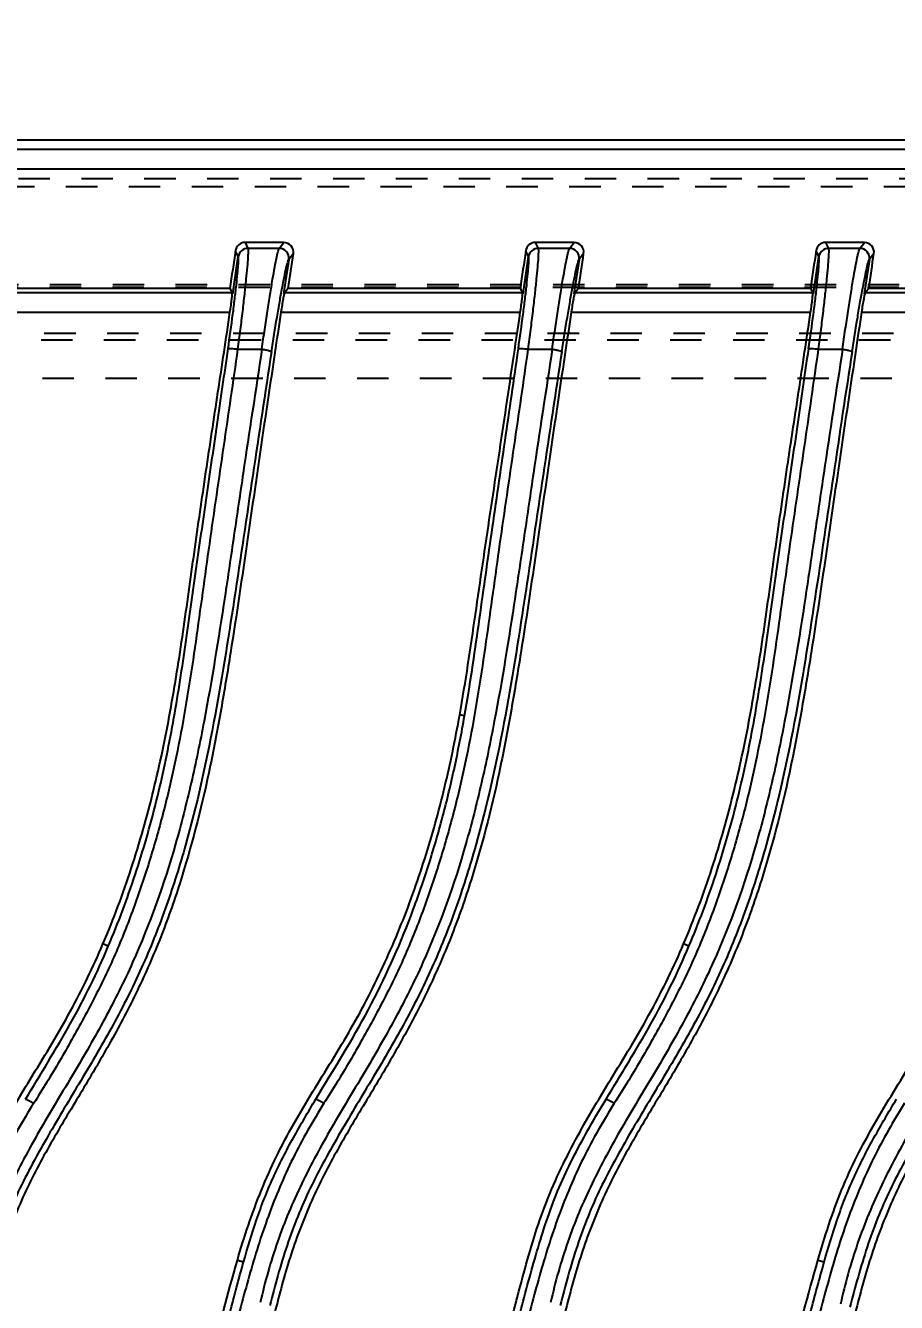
# Model space of a CAD drawing. Header units: millimetres. Extents: x 547 to 3706, y -10485 to 2068.
# Drawn here: x 1468.6 to 1513.9, y -793.2 to -726.9 of the extents above; entities that cross this region are included whole.
import ezdxf

# ---------------------------------------------------------------- set-up
doc = ezdxf.new("R2010")
doc.units = ezdxf.units.MM
doc.header["$LTSCALE"] = 16.335
doc.header["$PDMODE"] = 3
doc.header["$PDSIZE"] = 0.3125
doc.linetypes.add('HIDDEN', pattern=[0.2, 0.1, -0.1])
doc.layers.get('0').update_dxf_attribs({"linetype": 'CONTINUOUS'})
doc.layers.get('Defpoints').update_dxf_attribs({"linetype": 'CONTINUOUS'})
doc.layers.add('DEFAULT_2', color=8, linetype='HIDDEN')
doc.styles.get("Standard").update_dxf_attribs({"font": 'txt', "width": 0.8})
doc.dimstyles.new('11', dxfattribs={"dimtxt": 10, "dimasz": 10, "dimexe": 0, "dimexo": 0, "dimgap": 0, "dimtad": 0, "dimzin": 0, "dimdsep": 46, "dimtxsty": 'Standard', "dimcen": 0, "dimclrd": 4, "dimclre": 4, "dimclrt": 6, "dimazin": 0, "dimtfac": 1, "dimtofl": 0, "dimtmove": 0, "dimatfit": 3, "dimfxl": 0, "dimtolj": 1, "dimtzin": 0, "dimarcsym": 0})

# ---------------------------------------------------------------- blocks, each defined once
blk = doc.blocks.new('*D506')
at = {"color": 4, "lineweight": -2}
for p, q in [((1308.929, -833.857), (1308.929, -701.673)), ((1318.929, -701.673), (1478.018, -701.673)), ((1807.459, -701.673), (1516.685, -701.673)), ((1817.459, -797.176), (1817.459, -701.673))]:
    blk.add_line(p, q, dxfattribs=at)
at = {"color": 4}
for points in [[(1318.929, -700.007), (1318.929, -703.34), (1308.929, -701.673)], [(1807.459, -700.007), (1807.459, -703.34), (1817.459, -701.673)]]:
    blk.add_solid(points, dxfattribs=at)
at = {"layer": 'Defpoints', "color": 0}
for p in [(1308.929, -701.673), (1817.459, -797.176), (1308.929, -833.857)]:
    blk.add_point(p, dxfattribs=at)
at = {"color": 6, "insert": (1497.351, -701.673), "char_height": 10, "attachment_point": 5}
blk.add_mtext('\\A1;508.53', dxfattribs=at)
blk = doc.blocks.new('*D508')
at = {"color": 4, "lineweight": -2}
for p, q in [((1248.194, -736.941), (1248.194, -631.536)), ((1258.194, -631.536), (1512.669, -631.536)), ((1868.194, -631.536), (1548.669, -631.536)), ((1878.194, -736.941), (1878.194, -631.536))]:
    blk.add_line(p, q, dxfattribs=at)
at = {"color": 4}
for points in [[(1258.194, -629.87), (1258.194, -633.203), (1248.194, -631.536)], [(1868.194, -629.87), (1868.194, -633.203), (1878.194, -631.536)]]:
    blk.add_solid(points, dxfattribs=at)
at = {"layer": 'Defpoints', "color": 0}
for p in [(1248.194, -631.536), (1248.194, -736.941), (1878.194, -736.941)]:
    blk.add_point(p, dxfattribs=at)
at = {"color": 6, "insert": (1530.669, -631.536), "char_height": 10, "attachment_point": 5}
blk.add_mtext('\\A1;630.00', dxfattribs=at)

msp = doc.modelspace()

# ---------------------------------------------------------------- linework, layer by layer
at = {"color": 7, "linetype": 'Continuous'}
for p, q in [((1395.982, -732.854), (1619.855, -732.854)), ((1593.518, -733.347), (1416.687, -733.347)), ((1416.663, -734.35), (1593.543, -734.35)), ((1479.681, -738.909), (1479.534, -738.604)), ((1480.03, -738.175), (1480.177, -738.48)), ((1482.044, -738.175), (1480.03, -738.175)), ((1481.807, -738.48), (1480.177, -738.48)), ((1481.807, -738.48), (1482.044, -738.175)), ((1494.756, -738.909), (1494.609, -738.604)), ((1495.105, -738.175), (1495.252, -738.48)), ((1497.119, -738.175), (1495.105, -738.175)), ((1496.882, -738.48), (1495.252, -738.48)), ((1496.882, -738.48), (1497.119, -738.175)), ((1509.831, -738.909), (1509.684, -738.604)), ((1510.18, -738.175), (1510.327, -738.48)), ((1512.194, -738.175), (1510.18, -738.175)), ((1511.957, -738.48), (1510.327, -738.48)), ((1511.957, -738.48), (1512.194, -738.175)), ((1479.393, -740.846), (1479.681, -738.909)), ((1482.54, -738.751), (1482.303, -739.056)), ((1494.468, -740.846), (1494.756, -738.909)), ((1497.615, -738.751), (1497.378, -739.056)), ((1509.543, -740.846), (1509.831, -738.909)), ((1512.69, -738.751), (1512.453, -739.056)), ((1479.244, -740.562), (1467.195, -740.562)), ((1479.244, -740.562), (1479.393, -740.846)), ((1482.27, -740.562), (1482.036, -740.846)), ((1494.319, -740.562), (1482.27, -740.562)), ((1494.319, -740.562), (1494.468, -740.846)), ((1497.345, -740.562), (1497.111, -740.846)), ((1509.394, -740.562), (1497.345, -740.562)), ((1509.394, -740.562), (1509.543, -740.846)), ((1512.42, -740.562), (1512.186, -740.846)), ((1524.469, -740.562), (1512.42, -740.562)), ((1479.367, -740.796), (1467.002, -740.796)), ((1494.442, -740.796), (1482.077, -740.796)), ((1509.517, -740.796), (1497.152, -740.796)), ((1524.592, -740.796), (1512.227, -740.796)), ((1466.819, -741.8), (1479.251, -741.8)), ((1481.894, -741.8), (1494.326, -741.8)), ((1496.969, -741.8), (1509.401, -741.8)), ((1512.044, -741.8), (1524.476, -741.8)), ((1479.648, -743.712), (1480.908, -743.712)), ((1494.723, -743.712), (1495.983, -743.712)), ((1509.798, -743.712), (1511.058, -743.712)), ((1491.433, -762.757), (1491.179, -762.711)), ((1472.929, -774.723), (1472.656, -774.604)), ((1503.079, -774.723), (1502.806, -774.604)), ((1479.959, -791.133), (1479.632, -791.036)), ((1510.109, -791.133), (1509.782, -791.036))]:
    msp.add_line(p, q, dxfattribs=at)
for centre, radius, start, end in [((1480.03, -738.677), 0.502, 89.9939, 171.60618), ((1480.178, -738.984), 0.503, 90.07026, 171.4021), ((1481.805, -738.984), 0.503, 351.74445, 89.8616), ((1495.105, -738.677), 0.502, 89.9939, 171.60618), ((1495.253, -738.984), 0.503, 90.07026, 171.4021), ((1496.88, -738.984), 0.503, 351.74445, 89.8616), ((1510.18, -738.677), 0.502, 89.9939, 171.60618), ((1510.328, -738.984), 0.503, 90.07026, 171.4021), ((1511.955, -738.984), 0.503, 351.74445, 89.8616)]:
    msp.add_arc(centre, radius, start, end, dxfattribs=at)
for centre, major_axis, ratio, start_param, end_param in [((6691.275, -1516.338), (4145.301, -3254.93), 0.999193, -2.623723, -2.623347), ((6706.35, -1516.338), (4145.301, -3254.93), 0.999193, -2.623723, -2.623347), ((6721.425, -1516.338), (4145.301, -3254.93), 0.999193, -2.623723, -2.623347), ((-164.96, -494.779), (1649.642, 229.679), 0.999338, -0.286637, -0.285537), ((-149.885, -494.779), (1649.642, 229.679), 0.999338, -0.286637, -0.285537), ((-134.81, -494.779), (1649.642, 229.679), 0.999338, -0.286637, -0.285537)]:
    msp.add_ellipse(centre, major_axis=major_axis, ratio=ratio, start_param=start_param, end_param=end_param, dxfattribs=at)
for points, knots in [([(1480.177, -738.48), (1480.184, -738.496), (1480.188, -738.548), (1480.191, -738.644), (1480.187, -738.786), (1480.173, -739.058), (1480.138, -739.497), (1480.077, -740.132), (1479.994, -740.897), (1479.894, -741.767), (1479.777, -742.717), (1479.692, -743.374), (1479.648, -743.712)], [0, 0, 0, 0, 0.010152, 0.028743, 0.055653, 0.090648, 0.183937, 0.306539, 0.454492, 0.622305, 0.805589, 1, 1, 1, 1]), ([(1480.908, -743.712), (1480.956, -743.374), (1481.05, -742.716), (1481.193, -741.767), (1481.33, -740.897), (1481.456, -740.132), (1481.569, -739.496), (1481.654, -739.057), (1481.714, -738.786), (1481.748, -738.644), (1481.777, -738.547), (1481.796, -738.496), (1481.807, -738.48)], [0, 0, 0, 0, 0.192925, 0.375038, 0.542125, 0.689981, 0.812963, 0.906913, 0.942378, 0.969842, 0.989091, 1, 1, 1, 1]), ([(1482.54, -738.751), (1482.561, -738.613), (1482.476, -738.304), (1482.183, -738.175), (1482.044, -738.175)], [0, 0, 0, 0, 0.500032, 1, 1, 1, 1]), ([(1495.252, -738.48), (1495.259, -738.496), (1495.263, -738.548), (1495.266, -738.644), (1495.262, -738.786), (1495.248, -739.058), (1495.213, -739.497), (1495.152, -740.132), (1495.069, -740.897), (1494.969, -741.767), (1494.852, -742.717), (1494.767, -743.374), (1494.723, -743.712)], [0, 0, 0, 0, 0.010152, 0.028743, 0.055653, 0.090648, 0.183937, 0.306539, 0.454492, 0.622305, 0.805589, 1, 1, 1, 1]), ([(1495.983, -743.712), (1496.031, -743.374), (1496.125, -742.716), (1496.268, -741.767), (1496.405, -740.897), (1496.531, -740.132), (1496.644, -739.496), (1496.729, -739.057), (1496.789, -738.786), (1496.823, -738.644), (1496.852, -738.547), (1496.871, -738.496), (1496.882, -738.48)], [0, 0, 0, 0, 0.192925, 0.375038, 0.542125, 0.689981, 0.812963, 0.906913, 0.942378, 0.969842, 0.989091, 1, 1, 1, 1]), ([(1497.615, -738.751), (1497.636, -738.613), (1497.551, -738.304), (1497.258, -738.175), (1497.119, -738.175)], [0, 0, 0, 0, 0.500032, 1, 1, 1, 1]), ([(1510.327, -738.48), (1510.334, -738.496), (1510.338, -738.548), (1510.341, -738.644), (1510.337, -738.786), (1510.323, -739.058), (1510.288, -739.497), (1510.227, -740.132), (1510.144, -740.897), (1510.044, -741.767), (1509.927, -742.717), (1509.842, -743.374), (1509.798, -743.712)], [0, 0, 0, 0, 0.010152, 0.028743, 0.055653, 0.090648, 0.183937, 0.306539, 0.454492, 0.622305, 0.805589, 1, 1, 1, 1]), ([(1511.058, -743.712), (1511.106, -743.374), (1511.2, -742.716), (1511.343, -741.767), (1511.48, -740.897), (1511.606, -740.132), (1511.719, -739.496), (1511.804, -739.057), (1511.864, -738.786), (1511.898, -738.644), (1511.927, -738.547), (1511.946, -738.496), (1511.957, -738.48)], [0, 0, 0, 0, 0.192925, 0.375038, 0.542125, 0.689981, 0.812963, 0.906913, 0.942378, 0.969842, 0.989091, 1, 1, 1, 1]), ([(1512.69, -738.751), (1512.711, -738.613), (1512.626, -738.304), (1512.333, -738.175), (1512.194, -738.175)], [0, 0, 0, 0, 0.500032, 1, 1, 1, 1]), ([(1479.15, -743.704), (1479.236, -743.104), (1479.357, -742.235), (1479.497, -741.13), (1479.579, -740.43), (1479.64, -739.848), (1479.675, -739.445), (1479.69, -739.195), (1479.694, -739.065), (1479.691, -738.974), (1479.687, -738.925), (1479.681, -738.909)], [0, 0, 0, 0, 0.376567, 0.54459, 0.692063, 0.814549, 0.908228, 0.943336, 0.970274, 0.989099, 1, 1, 1, 1]), ([(1481.405, -743.852), (1481.497, -743.25), (1481.637, -742.379), (1481.826, -741.274), (1481.953, -740.574), (1482.065, -739.992), (1482.15, -739.589), (1482.21, -739.34), (1482.244, -739.209), (1482.274, -739.118), (1482.293, -739.071), (1482.303, -739.056)], [0, 0, 0, 0, 0.374343, 0.541575, 0.688687, 0.811277, 0.90561, 0.94135, 0.969098, 0.988672, 1, 1, 1, 1]), ([(1494.225, -743.704), (1494.311, -743.104), (1494.432, -742.236), (1494.572, -741.13), (1494.654, -740.43), (1494.715, -739.848), (1494.75, -739.445), (1494.765, -739.195), (1494.769, -739.065), (1494.766, -738.974), (1494.762, -738.925), (1494.756, -738.909)], [0, 0, 0, 0, 0.376564, 0.544587, 0.692061, 0.814548, 0.908227, 0.943336, 0.970275, 0.989099, 1, 1, 1, 1]), ([(1496.48, -743.852), (1496.572, -743.25), (1496.712, -742.379), (1496.901, -741.274), (1497.028, -740.574), (1497.14, -739.992), (1497.225, -739.589), (1497.285, -739.34), (1497.319, -739.209), (1497.349, -739.118), (1497.368, -739.071), (1497.378, -739.056)], [0, 0, 0, 0, 0.374343, 0.541575, 0.688687, 0.811277, 0.90561, 0.94135, 0.969098, 0.988672, 1, 1, 1, 1]), ([(1509.3, -743.704), (1509.386, -743.104), (1509.507, -742.235), (1509.647, -741.13), (1509.729, -740.43), (1509.79, -739.848), (1509.825, -739.445), (1509.84, -739.195), (1509.844, -739.065), (1509.841, -738.974), (1509.837, -738.925), (1509.831, -738.909)], [0, 0, 0, 0, 0.376567, 0.54459, 0.692063, 0.814549, 0.908228, 0.943336, 0.970274, 0.989099, 1, 1, 1, 1]), ([(1511.555, -743.852), (1511.647, -743.25), (1511.787, -742.379), (1511.976, -741.274), (1512.103, -740.574), (1512.215, -739.992), (1512.3, -739.589), (1512.36, -739.34), (1512.394, -739.209), (1512.424, -739.118), (1512.443, -739.071), (1512.453, -739.056)], [0, 0, 0, 0, 0.374343, 0.541575, 0.688687, 0.811277, 0.90561, 0.94135, 0.969098, 0.988672, 1, 1, 1, 1]), ([(1479.251, -741.8), (1479.27, -741.676), (1479.295, -741.497), (1479.325, -741.266), (1479.343, -741.118), (1479.356, -740.994), (1479.367, -740.898), (1479.367, -740.837), (1479.371, -740.804), (1479.367, -740.796)], [0, 0, 0, 0, 0.369648, 0.538944, 0.688584, 0.813541, 0.909073, 0.971911, 1, 1, 1, 1]), ([(1482.078, -740.796), (1482.071, -740.804), (1482.064, -740.837), (1482.047, -740.898), (1482.029, -740.994), (1481.994, -741.174), (1481.948, -741.446), (1481.912, -741.676), (1481.894, -741.8)], [0, 0, 0, 0, 0.029771, 0.093925, 0.190168, 0.315155, 0.632666, 1, 1, 1, 1]), ([(1494.326, -741.8), (1494.345, -741.676), (1494.37, -741.497), (1494.4, -741.266), (1494.418, -741.118), (1494.431, -740.994), (1494.442, -740.898), (1494.442, -740.837), (1494.446, -740.804), (1494.442, -740.796)], [0, 0, 0, 0, 0.369648, 0.538944, 0.688584, 0.813541, 0.909073, 0.971911, 1, 1, 1, 1]), ([(1497.153, -740.796), (1497.146, -740.804), (1497.139, -740.837), (1497.122, -740.898), (1497.104, -740.994), (1497.069, -741.174), (1497.023, -741.446), (1496.987, -741.676), (1496.969, -741.8)], [0, 0, 0, 0, 0.029771, 0.093925, 0.190168, 0.315155, 0.632666, 1, 1, 1, 1]), ([(1509.401, -741.8), (1509.42, -741.676), (1509.445, -741.497), (1509.475, -741.266), (1509.493, -741.118), (1509.506, -740.994), (1509.517, -740.898), (1509.517, -740.837), (1509.521, -740.804), (1509.517, -740.796)], [0, 0, 0, 0, 0.369648, 0.538944, 0.688584, 0.813541, 0.909073, 0.971911, 1, 1, 1, 1]), ([(1512.228, -740.796), (1512.221, -740.804), (1512.214, -740.837), (1512.197, -740.898), (1512.179, -740.994), (1512.144, -741.174), (1512.098, -741.446), (1512.062, -741.676), (1512.044, -741.8)], [0, 0, 0, 0, 0.029771, 0.093925, 0.190168, 0.315155, 0.632666, 1, 1, 1, 1]), ([(1481.894, -741.8), (1481.6, -743.764), (1481.009, -747.691), (1480.164, -753.588), (1479.447, -758.501), (1478.798, -762.419), (1478.063, -766.322), (1477.099, -770.183), (1475.809, -773.941), (1474.636, -776.684), (1473.271, -779.333), (1471.77, -781.908), (1470.218, -784.45), (1469.01, -786.623), (1468.188, -788.433), (1467.641, -789.82), (1467.173, -791.235), (1466.771, -792.67), (1466.405, -794.114), (1465.92, -796.04), (1465.304, -798.445), (1464.619, -801.344), (1464.001, -804.258), (1463.453, -807.186), (1462.792, -811.103), (1462.105, -816.021), (1461.323, -823.926), (1461.087, -829.886), (1461.087, -833.857)], [0, 0, 0, 0, 0.062498, 0.124996, 0.187494, 0.218743, 0.249995, 0.31248, 0.343738, 0.374989, 0.406246, 0.437493, 0.468754, 0.500001, 0.515642, 0.531281, 0.546906, 0.56253, 0.578163, 0.593794, 0.625041, 0.656289, 0.68754, 0.718789, 0.750039, 0.812535, 0.875032, 1, 1, 1, 1]), ([(1472.656, -774.604), (1473.204, -773.318), (1474.181, -770.691), (1475.324, -766.649), (1476.179, -762.538), (1476.829, -758.394), (1477.395, -754.239), (1477.999, -750.09), (1478.628, -745.945), (1479.046, -743.182), (1479.251, -741.8)], [0, 0, 0, 0, 0.125007, 0.250188, 0.375246, 0.500191, 0.625165, 0.750121, 0.875061, 1, 1, 1, 1]), ([(1496.969, -741.8), (1496.675, -743.764), (1496.084, -747.691), (1495.239, -753.588), (1494.522, -758.501), (1493.873, -762.419), (1493.138, -766.322), (1492.174, -770.183), (1490.884, -773.941), (1489.711, -776.684), (1488.346, -779.333), (1486.845, -781.908), (1485.293, -784.45), (1484.085, -786.623), (1483.263, -788.433), (1482.716, -789.82), (1482.248, -791.235), (1481.846, -792.67), (1481.48, -794.114), (1480.995, -796.04), (1480.379, -798.445), (1479.694, -801.344), (1479.076, -804.258), (1478.528, -807.186), (1477.867, -811.103), (1477.18, -816.021), (1476.398, -823.926), (1476.162, -829.886), (1476.162, -833.857)], [0, 0, 0, 0, 0.062498, 0.124996, 0.187494, 0.218743, 0.249995, 0.31248, 0.343738, 0.374989, 0.406246, 0.437493, 0.468754, 0.500001, 0.515642, 0.531281, 0.546906, 0.56253, 0.578163, 0.593794, 0.625041, 0.656289, 0.68754, 0.718789, 0.750039, 0.812535, 0.875032, 1, 1, 1, 1]), ([(1491.179, -762.711), (1491.488, -760.976), (1491.874, -758.36), (1492.376, -754.872), (1492.896, -751.386), (1493.552, -747.029), (1494.068, -743.543), (1494.326, -741.8)], [0, 0, 0, 0, 0.249993, 0.375007, 0.500007, 0.75, 1, 1, 1, 1]), ([(1512.044, -741.8), (1511.75, -743.764), (1511.159, -747.691), (1510.314, -753.588), (1509.597, -758.501), (1508.948, -762.419), (1508.213, -766.322), (1507.249, -770.183), (1505.959, -773.941), (1504.786, -776.684), (1503.421, -779.333), (1501.92, -781.908), (1500.368, -784.45), (1499.16, -786.623), (1498.338, -788.433), (1497.791, -789.82), (1497.323, -791.235), (1496.921, -792.67), (1496.555, -794.114), (1496.07, -796.04), (1495.454, -798.445), (1494.769, -801.344), (1494.151, -804.258), (1493.603, -807.186), (1492.942, -811.103), (1492.255, -816.021), (1491.473, -823.926), (1491.237, -829.886), (1491.237, -833.857)], [0, 0, 0, 0, 0.062498, 0.124996, 0.187494, 0.218743, 0.249995, 0.31248, 0.343738, 0.374989, 0.406246, 0.437493, 0.468754, 0.500001, 0.515642, 0.531281, 0.546906, 0.56253, 0.578163, 0.593794, 0.625041, 0.656289, 0.68754, 0.718789, 0.750039, 0.812535, 0.875032, 1, 1, 1, 1]), ([(1502.806, -774.604), (1503.354, -773.318), (1504.331, -770.691), (1505.474, -766.649), (1506.329, -762.538), (1506.979, -758.394), (1507.545, -754.239), (1508.149, -750.09), (1508.778, -745.945), (1509.196, -743.182), (1509.401, -741.8)], [0, 0, 0, 0, 0.125007, 0.250188, 0.375246, 0.500191, 0.625165, 0.750121, 0.875061, 1, 1, 1, 1]), ([(1527.119, -741.8), (1526.825, -743.764), (1526.234, -747.691), (1525.389, -753.588), (1524.672, -758.501), (1524.023, -762.419), (1523.288, -766.322), (1522.324, -770.183), (1521.034, -773.941), (1519.861, -776.684), (1518.496, -779.333), (1516.995, -781.908), (1515.443, -784.45), (1514.235, -786.623), (1513.413, -788.433), (1512.866, -789.82), (1512.398, -791.235), (1511.996, -792.67), (1511.63, -794.114), (1511.145, -796.04), (1510.529, -798.445), (1509.844, -801.344), (1509.226, -804.258), (1508.678, -807.186), (1508.017, -811.103), (1507.33, -816.021), (1506.548, -823.926), (1506.312, -829.886), (1506.312, -833.857)], [0, 0, 0, 0, 0.062498, 0.124996, 0.187494, 0.218743, 0.249995, 0.31248, 0.343738, 0.374989, 0.406246, 0.437493, 0.468754, 0.500001, 0.515642, 0.531281, 0.546906, 0.56253, 0.578163, 0.593794, 0.625041, 0.656289, 0.68754, 0.718789, 0.750039, 0.812535, 0.875032, 1, 1, 1, 1]), ([(1480.908, -743.712), (1480.584, -745.859), (1480.09, -749.079), (1479.458, -753.377), (1478.826, -757.68), (1478.138, -761.978), (1477.256, -766.244), (1476.189, -770.47), (1474.723, -774.597), (1472.773, -778.503), (1471.132, -781.338), (1469.426, -784.135), (1468.118, -786.535), (1467.214, -788.526), (1466.436, -790.57), (1465.991, -792.152), (1465.75, -793.218)], [0, 0, 0, 0, 0.124547, 0.186873, 0.249232, 0.374053, 0.436524, 0.499032, 0.624079, 0.686681, 0.749309, 0.811942, 0.874624, 0.905956, 0.937305, 1, 1, 1, 1]), ([(1481.405, -743.852), (1481.075, -745.991), (1480.43, -750.275), (1479.479, -756.708), (1478.466, -763.138), (1477.295, -768.448), (1475.991, -772.605), (1474.985, -775.153), (1474.054, -777.15), (1473.027, -779.123), (1471.62, -781.527), (1470.177, -783.902), (1469.088, -785.82), (1468.333, -787.266), (1467.675, -788.744), (1466.942, -790.77), (1466.509, -792.328), (1466.239, -793.374)], [0, 0, 0, 0, 0.124102, 0.248415, 0.372883, 0.49734, 0.559746, 0.622538, 0.654199, 0.686056, 0.750091, 0.813864, 0.84539, 0.87655, 0.90737, 0.938082, 1, 1, 1, 1]), ([(1479.648, -743.712), (1479.406, -745.397), (1478.917, -748.769), (1478.295, -752.983), (1477.823, -756.36), (1477.357, -759.741), (1476.833, -763.116), (1476.128, -766.459), (1475.49, -768.943), (1474.733, -771.395), (1473.864, -773.81), (1472.848, -776.17), (1471.67, -778.453), (1470.409, -780.691), (1469.518, -782.155), (1469.057, -782.876)], [0, 0, 0, 0, 0.12462, 0.249353, 0.311759, 0.374191, 0.499128, 0.561647, 0.624186, 0.68676, 0.749379, 0.811989, 0.874638, 0.937324, 1, 1, 1, 1]), ([(1472.932, -774.724), (1473.448, -773.509), (1474.371, -771.031), (1475.47, -767.224), (1476.284, -763.346), (1476.902, -759.43), (1477.441, -755.497), (1478.01, -751.564), (1478.585, -747.634), (1478.963, -745.013), (1479.151, -743.704)], [0, 0, 0, 0, 0.124786, 0.249688, 0.374339, 0.499194, 0.624401, 0.74969, 0.874899, 1, 1, 1, 1]), ([(1479.151, -743.704), (1479.153, -743.699), (1479.168, -743.691), (1479.219, -743.682), (1479.324, -743.68), (1479.475, -743.69), (1479.589, -743.704), (1479.648, -743.712)], [0, 0, 0, 0, 0.031669, 0.092664, 0.316232, 0.644184, 1, 1, 1, 1]), ([(1495.983, -743.712), (1495.659, -745.859), (1495.165, -749.079), (1494.533, -753.377), (1493.901, -757.68), (1493.213, -761.978), (1492.331, -766.244), (1491.264, -770.47), (1489.798, -774.597), (1487.848, -778.503), (1486.207, -781.338), (1484.501, -784.135), (1483.193, -786.535), (1482.289, -788.526), (1481.511, -790.57), (1481.066, -792.152), (1480.825, -793.218)], [0, 0, 0, 0, 0.124547, 0.186873, 0.249232, 0.374053, 0.436524, 0.499032, 0.624079, 0.686681, 0.749309, 0.811942, 0.874624, 0.905956, 0.937305, 1, 1, 1, 1]), ([(1480.908, -743.712), (1480.969, -743.721), (1481.086, -743.742), (1481.239, -743.777), (1481.343, -743.809), (1481.391, -743.834), (1481.404, -743.847), (1481.405, -743.852)], [0, 0, 0, 0, 0.352727, 0.682088, 0.907501, 0.96861, 1, 1, 1, 1]), ([(1496.48, -743.852), (1496.15, -745.991), (1495.505, -750.275), (1494.554, -756.708), (1493.541, -763.138), (1492.37, -768.448), (1491.066, -772.605), (1490.06, -775.153), (1489.129, -777.15), (1488.102, -779.123), (1486.695, -781.527), (1485.252, -783.902), (1484.163, -785.82), (1483.408, -787.266), (1482.75, -788.744), (1482.017, -790.77), (1481.584, -792.328), (1481.314, -793.374)], [0, 0, 0, 0, 0.124102, 0.248415, 0.372883, 0.49734, 0.559746, 0.622538, 0.654199, 0.686056, 0.750091, 0.813864, 0.84539, 0.87655, 0.90737, 0.938082, 1, 1, 1, 1]), ([(1494.723, -743.712), (1494.481, -745.397), (1493.992, -748.769), (1493.37, -752.983), (1492.898, -756.36), (1492.432, -759.741), (1491.908, -763.116), (1491.203, -766.459), (1490.565, -768.943), (1489.808, -771.395), (1488.939, -773.81), (1487.923, -776.17), (1486.745, -778.453), (1485.484, -780.691), (1484.593, -782.155), (1484.132, -782.876)], [0, 0, 0, 0, 0.12462, 0.249353, 0.311759, 0.374191, 0.499128, 0.561647, 0.624186, 0.68676, 0.749379, 0.811989, 0.874638, 0.937324, 1, 1, 1, 1]), ([(1491.431, -762.757), (1491.709, -761.179), (1492.062, -758.799), (1492.502, -755.621), (1492.956, -752.44), (1493.539, -748.469), (1493.998, -745.292), (1494.226, -743.704)], [0, 0, 0, 0, 0.249623, 0.374726, 0.499874, 0.75007, 1, 1, 1, 1]), ([(1494.226, -743.704), (1494.228, -743.699), (1494.243, -743.691), (1494.294, -743.682), (1494.399, -743.68), (1494.55, -743.69), (1494.664, -743.704), (1494.723, -743.712)], [0, 0, 0, 0, 0.031669, 0.092664, 0.316232, 0.644184, 1, 1, 1, 1]), ([(1511.058, -743.712), (1510.734, -745.859), (1510.24, -749.079), (1509.608, -753.377), (1508.976, -757.68), (1508.288, -761.978), (1507.406, -766.244), (1506.339, -770.47), (1504.873, -774.597), (1502.923, -778.503), (1501.282, -781.338), (1499.576, -784.135), (1498.268, -786.535), (1497.364, -788.526), (1496.586, -790.57), (1496.141, -792.152), (1495.9, -793.218)], [0, 0, 0, 0, 0.124547, 0.186873, 0.249232, 0.374053, 0.436524, 0.499032, 0.624079, 0.686681, 0.749309, 0.811942, 0.874624, 0.905956, 0.937305, 1, 1, 1, 1]), ([(1495.983, -743.712), (1496.044, -743.721), (1496.161, -743.742), (1496.314, -743.777), (1496.418, -743.809), (1496.466, -743.834), (1496.479, -743.847), (1496.48, -743.852)], [0, 0, 0, 0, 0.352727, 0.682088, 0.907501, 0.96861, 1, 1, 1, 1]), ([(1511.555, -743.852), (1511.225, -745.991), (1510.58, -750.275), (1509.629, -756.708), (1508.616, -763.138), (1507.445, -768.448), (1506.141, -772.605), (1505.135, -775.153), (1504.204, -777.15), (1503.177, -779.123), (1501.77, -781.527), (1500.327, -783.902), (1499.238, -785.82), (1498.483, -787.266), (1497.825, -788.744), (1497.092, -790.77), (1496.659, -792.328), (1496.389, -793.374)], [0, 0, 0, 0, 0.124102, 0.248415, 0.372883, 0.49734, 0.559746, 0.622538, 0.654199, 0.686056, 0.750091, 0.813864, 0.84539, 0.87655, 0.90737, 0.938082, 1, 1, 1, 1]), ([(1509.798, -743.712), (1509.556, -745.397), (1509.067, -748.769), (1508.445, -752.983), (1507.973, -756.36), (1507.507, -759.741), (1506.983, -763.116), (1506.278, -766.459), (1505.64, -768.943), (1504.883, -771.395), (1504.014, -773.81), (1502.998, -776.17), (1501.82, -778.453), (1500.559, -780.691), (1499.668, -782.155), (1499.207, -782.876)], [0, 0, 0, 0, 0.12462, 0.249353, 0.311759, 0.374191, 0.499128, 0.561647, 0.624186, 0.68676, 0.749379, 0.811989, 0.874638, 0.937324, 1, 1, 1, 1]), ([(1503.082, -774.724), (1503.598, -773.509), (1504.521, -771.031), (1505.62, -767.224), (1506.434, -763.345), (1507.052, -759.43), (1507.592, -755.497), (1508.16, -751.564), (1508.735, -747.634), (1509.113, -745.013), (1509.301, -743.704)], [0, 0, 0, 0, 0.124786, 0.249688, 0.374339, 0.499194, 0.624401, 0.74969, 0.874899, 1, 1, 1, 1]), ([(1509.301, -743.704), (1509.303, -743.699), (1509.318, -743.691), (1509.369, -743.682), (1509.474, -743.68), (1509.625, -743.69), (1509.739, -743.704), (1509.798, -743.712)], [0, 0, 0, 0, 0.031669, 0.092664, 0.316232, 0.644184, 1, 1, 1, 1]), ([(1526.133, -743.712), (1525.808, -745.862), (1525.314, -749.088), (1524.68, -753.393), (1524.048, -757.704), (1523.184, -763.086), (1521.765, -769.483), (1519.926, -774.647), (1517.968, -778.558), (1516.322, -781.397), (1514.614, -784.198), (1513.308, -786.605), (1512.408, -788.602), (1511.634, -790.651), (1511.191, -792.237), (1510.951, -793.305)], [0, 0, 0, 0, 0.12455, 0.186878, 0.249239, 0.374064, 0.499016, 0.624068, 0.686671, 0.749303, 0.811937, 0.87462, 0.905954, 0.937304, 1, 1, 1, 1]), ([(1511.058, -743.712), (1511.119, -743.721), (1511.236, -743.742), (1511.389, -743.777), (1511.493, -743.809), (1511.541, -743.834), (1511.554, -743.847), (1511.555, -743.852)], [0, 0, 0, 0, 0.352727, 0.682088, 0.907501, 0.96861, 1, 1, 1, 1]), ([(1526.63, -743.852), (1526.298, -745.999), (1525.652, -750.299), (1524.697, -756.757), (1523.679, -763.21), (1522.498, -768.536), (1521.181, -772.701), (1520.168, -775.25), (1519.231, -777.246), (1518.199, -779.218), (1516.79, -781.619), (1515.348, -783.992), (1514.265, -785.91), (1513.515, -787.356), (1512.863, -788.834), (1512.139, -790.86), (1511.711, -792.416), (1511.441, -793.46)], [0, 0, 0, 0, 0.124351, 0.248926, 0.373664, 0.498296, 0.560736, 0.623514, 0.655143, 0.686952, 0.750851, 0.814459, 0.845891, 0.876947, 0.907663, 0.938278, 1, 1, 1, 1]), ([(1479.632, -791.036), (1479.984, -789.802), (1480.604, -787.975), (1481.646, -785.629), (1482.852, -783.365), (1484.222, -781.197), (1485.547, -779.001), (1486.465, -777.31), (1487.305, -775.577), (1488.323, -773.221), (1489.41, -770.199), (1490.434, -766.486), (1490.954, -763.973), (1491.179, -762.711)], [0, 0, 0, 0, 0.125074, 0.187592, 0.249997, 0.374912, 0.437404, 0.499896, 0.562415, 0.624958, 0.750021, 0.875038, 1, 1, 1, 1]), ([(1483.709, -782.657), (1484.637, -781.113), (1486.547, -778.073), (1488.385, -773.968), (1489.561, -770.589), (1490.315, -768.008), (1490.939, -765.395), (1491.276, -763.638), (1491.431, -762.757)], [0, 0, 0, 0, 0.251321, 0.500274, 0.625315, 0.750375, 0.875228, 1, 1, 1, 1]), ([(1509.782, -791.036), (1509.958, -790.419), (1510.332, -789.19), (1510.989, -787.381), (1511.782, -785.627), (1512.708, -783.94), (1513.701, -782.291), (1514.706, -780.648), (1515.683, -778.989), (1516.611, -777.304), (1517.466, -775.582), (1518.485, -773.227), (1519.556, -770.199), (1520.58, -766.486), (1521.104, -763.973), (1521.329, -762.711)], [0, 0, 0, 0, 0.062555, 0.125101, 0.187497, 0.249911, 0.312472, 0.375079, 0.43762, 0.500069, 0.562475, 0.624937, 0.75002, 0.875059, 1, 1, 1, 1]), ([(1458.471, -833.857), (1458.471, -831.284), (1458.6, -826.136), (1459.086, -819.718), (1459.666, -814.604), (1460.199, -810.78), (1460.829, -806.971), (1461.546, -803.178), (1462.363, -799.405), (1463.147, -796.285), (1463.8, -793.795), (1464.449, -791.304), (1465.344, -788.206), (1466.734, -785.29), (1468.008, -783.054), (1469.014, -781.404), (1470.022, -779.758), (1471.303, -777.526), (1472.151, -775.788), (1472.656, -774.604)], [0, 0, 0, 0, 0.124985, 0.24997, 0.312468, 0.374962, 0.437456, 0.499964, 0.562453, 0.624914, 0.656179, 0.687486, 0.749967, 0.812429, 0.843748, 0.875017, 0.90625, 0.937492, 1, 1, 1, 1]), ([(1468.634, -782.658), (1469.414, -781.36), (1470.612, -779.439), (1472.021, -776.777), (1472.64, -775.413), (1472.932, -774.724)], [0, 0, 0, 0, 0.502819, 0.751439, 1, 1, 1, 1]), ([(1488.621, -833.857), (1488.621, -831.283), (1488.751, -826.136), (1489.236, -819.718), (1489.816, -814.604), (1490.349, -810.78), (1490.979, -806.971), (1491.696, -803.178), (1492.513, -799.405), (1493.297, -796.285), (1493.95, -793.795), (1494.599, -791.304), (1495.494, -788.206), (1496.884, -785.29), (1498.158, -783.054), (1499.164, -781.404), (1500.172, -779.758), (1501.453, -777.526), (1502.301, -775.788), (1502.806, -774.604)], [0, 0, 0, 0, 0.124985, 0.24997, 0.312468, 0.374962, 0.437456, 0.499964, 0.562453, 0.624914, 0.656179, 0.687486, 0.749967, 0.812429, 0.843748, 0.875017, 0.90625, 0.937492, 1, 1, 1, 1]), ([(1498.784, -782.658), (1499.564, -781.36), (1500.762, -779.439), (1502.171, -776.777), (1502.79, -775.413), (1503.082, -774.724)], [0, 0, 0, 0, 0.502819, 0.751439, 1, 1, 1, 1]), ([(1469.057, -782.876), (1468.472, -783.796), (1467.393, -785.695), (1466.116, -788.712), (1465.306, -791.315), (1464.742, -793.421), (1464.198, -795.532), (1463.543, -798.177), (1462.567, -802.428), (1461.122, -809.927), (1459.729, -820.76), (1459.359, -829.492), (1459.36, -833.857)], [0, 0, 0, 0, 0.062452, 0.1249, 0.18735, 0.218582, 0.249818, 0.312289, 0.374776, 0.499779, 0.749846, 1, 1, 1, 1]), ([(1468.635, -782.656), (1468.639, -782.654), (1468.653, -782.659), (1468.679, -782.668), (1468.72, -782.687), (1468.797, -782.726), (1468.912, -782.789), (1469.008, -782.845), (1469.058, -782.875)], [0, 0, 0, 0, 0.027175, 0.086979, 0.179558, 0.30432, 0.633353, 1, 1, 1, 1]), ([(1484.132, -782.876), (1483.547, -783.796), (1482.468, -785.695), (1481.191, -788.712), (1480.381, -791.315), (1479.817, -793.421), (1479.273, -795.532), (1478.618, -798.177), (1477.642, -802.428), (1476.197, -809.927), (1474.804, -820.76), (1474.434, -829.492), (1474.435, -833.857)], [0, 0, 0, 0, 0.062452, 0.1249, 0.18735, 0.218582, 0.249818, 0.312289, 0.374776, 0.499779, 0.749846, 1, 1, 1, 1]), ([(1479.953, -791.131), (1480.163, -790.39), (1480.497, -789.28), (1481.024, -787.826), (1481.631, -786.394), (1482.521, -784.664), (1483.309, -783.323), (1483.709, -782.657)], [0, 0, 0, 0, 0.248466, 0.373401, 0.498675, 0.749438, 1, 1, 1, 1]), ([(1483.71, -782.656), (1483.714, -782.654), (1483.728, -782.659), (1483.754, -782.668), (1483.795, -782.687), (1483.872, -782.726), (1483.987, -782.789), (1484.083, -782.845), (1484.133, -782.875)], [0, 0, 0, 0, 0.027259, 0.087125, 0.179742, 0.304516, 0.633482, 1, 1, 1, 1]), ([(1489.008, -833.857), (1489.008, -829.48), (1489.286, -822.919), (1490.214, -814.229), (1491.022, -808.837), (1491.804, -804.544), (1492.46, -801.331), (1493.066, -798.663), (1493.589, -796.535), (1494.001, -794.943), (1494.423, -793.353), (1494.846, -791.763), (1495.298, -790.177), (1495.803, -788.6), (1496.408, -787.052), (1497.372, -785.05), (1498.212, -783.609), (1498.784, -782.658)], [0, 0, 0, 0, 0.249682, 0.374067, 0.498427, 0.560666, 0.622986, 0.685451, 0.716733, 0.748014, 0.779286, 0.81056, 0.841886, 0.87335, 0.90497, 0.936654, 1, 1, 1, 1]), ([(1499.207, -782.876), (1498.622, -783.796), (1497.543, -785.695), (1496.266, -788.712), (1495.456, -791.315), (1494.892, -793.421), (1494.348, -795.532), (1493.693, -798.177), (1492.717, -802.428), (1491.272, -809.927), (1489.879, -820.76), (1489.509, -829.492), (1489.51, -833.857)], [0, 0, 0, 0, 0.062452, 0.1249, 0.18735, 0.218582, 0.249818, 0.312289, 0.374776, 0.499779, 0.749846, 1, 1, 1, 1]), ([(1498.785, -782.656), (1498.789, -782.654), (1498.803, -782.659), (1498.829, -782.668), (1498.87, -782.687), (1498.947, -782.726), (1499.062, -782.789), (1499.158, -782.845), (1499.208, -782.875)], [0, 0, 0, 0, 0.027175, 0.086979, 0.179558, 0.30432, 0.633353, 1, 1, 1, 1]), ([(1514.282, -782.876), (1513.697, -783.796), (1512.618, -785.695), (1511.341, -788.712), (1510.531, -791.315), (1509.967, -793.421), (1509.423, -795.532), (1508.768, -798.177), (1507.792, -802.428), (1506.347, -809.927), (1504.954, -820.76), (1504.584, -829.492), (1504.585, -833.857)], [0, 0, 0, 0, 0.062452, 0.1249, 0.18735, 0.218582, 0.249818, 0.312289, 0.374776, 0.499779, 0.749846, 1, 1, 1, 1]), ([(1510.103, -791.131), (1510.313, -790.39), (1510.647, -789.28), (1511.174, -787.826), (1511.781, -786.394), (1512.671, -784.664), (1513.459, -783.323), (1513.859, -782.657)], [0, 0, 0, 0, 0.248466, 0.373401, 0.498675, 0.749438, 1, 1, 1, 1]), ([(1473.546, -833.857), (1473.546, -830.242), (1473.804, -823.008), (1474.944, -812.213), (1476.862, -801.528), (1478.641, -794.514), (1479.632, -791.036)], [0, 0, 0, 0, 0.249985, 0.500003, 0.749998, 1, 1, 1, 1]), ([(1507.064, -801.873), (1507.452, -800.051), (1508.297, -796.423), (1509.272, -792.827), (1509.782, -791.036)], [0, 0, 0, 0, 0.499994, 1, 1, 1, 1]), ([(1473.933, -833.857), (1473.933, -830.244), (1474.185, -823.03), (1475.133, -814.063), (1476.264, -806.954), (1477.124, -802.533), (1477.909, -799.01), (1478.548, -796.374), (1479.243, -793.751), (1479.705, -792.002), (1479.953, -791.131)], [0, 0, 0, 0, 0.250437, 0.499793, 0.624466, 0.749319, 0.811897, 0.874596, 0.937295, 1, 1, 1, 1]), ([(1504.083, -833.857), (1504.083, -830.244), (1504.335, -823.03), (1505.283, -814.063), (1506.414, -806.954), (1507.274, -802.533), (1508.059, -799.01), (1508.698, -796.374), (1509.393, -793.751), (1509.855, -792.002), (1510.103, -791.131)], [0, 0, 0, 0, 0.250437, 0.499793, 0.624466, 0.749319, 0.811897, 0.874596, 0.937295, 1, 1, 1, 1])]:
    msp.add_open_spline(points, degree=3, knots=knots, dxfattribs=at)
for points in [[(1482.303, -739.056), (1482.215, -739.653), (1482.126, -740.249), (1482.036, -740.846)], [(1497.378, -739.056), (1497.29, -739.653), (1497.201, -740.249), (1497.111, -740.846)], [(1512.453, -739.056), (1512.365, -739.653), (1512.276, -740.249), (1512.186, -740.846)]]:
    msp.add_open_spline(points, degree=3, dxfattribs=at)
at = {"layer": 'DEFAULT_2', "color": 8, "linetype": 'HIDDEN'}
for p, q in [((1395.59, -735.27), (1620.247, -735.27)), ((1620.181, -734.864), (1395.656, -734.864)), ((1394.743, -740.492), (1621.094, -740.492)), ((1394.754, -740.355), (1621.083, -740.355)), ((1394.299, -743.226), (1621.43, -743.226)), ((1621.522, -742.904), (1394.351, -742.904)), ((1621.43, -745.233), (1394.299, -745.233))]:
    msp.add_line(p, q, dxfattribs=at)

# ---------------------------------------------------------------- dimensions: what is measured, and where the dimension line sits
for base, p1, p2, picture, middle in [((1248.194, -631.536), (1878.194, -736.941), (1248.194, -736.941), '*D508', (1530.669, -631.536)), ((1308.929, -701.673), (1817.459, -797.176), (1308.929, -833.857), '*D506', (1497.351, -701.673))]:
    dim = msp.add_linear_dim(base=base, p1=p1, p2=p2, dimstyle='11')
    dim.commit()
    dim.dimension.update_dxf_attribs({"geometry": picture, "text_midpoint": middle, "dimtype": 160})

doc.saveas('drawing.dxf')
